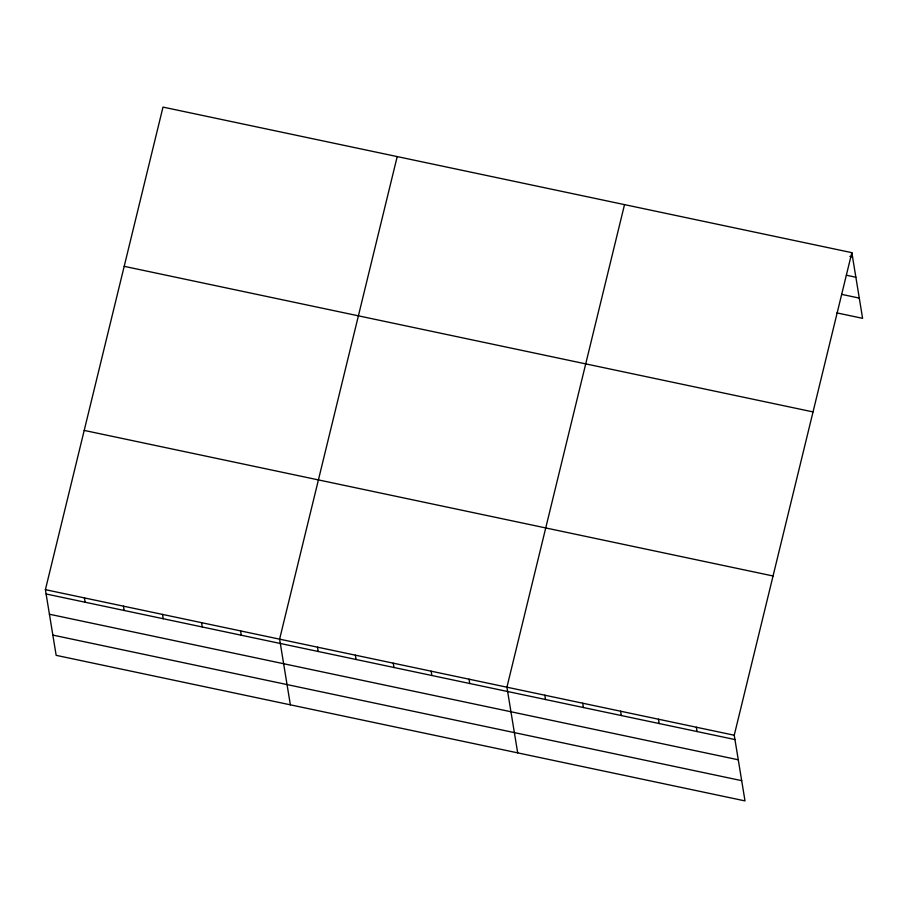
<?xml version="1.0" encoding="UTF-8"?>
<svg xmlns="http://www.w3.org/2000/svg" width="908" height="908" viewBox="0 0 908 908"><rect width="100%" height="100%" fill="white"/><g stroke="black" fill="none" stroke-linecap="round" stroke-linejoin="round"><path stroke-width="1.36" d="M851.84 252.662L734.243 735.23L745.003 800.901L56.16 655.338L45.4 589.667L162.997 107.099L851.84 252.662L862.6 318.333L836.892 312.908M397.205 156.585L279.607 639.153L290.367 704.824M624.522 204.629L506.925 687.197L517.685 752.868M849.843 256.408L852.555 256.987M846.392 275.226L855.869 277.235M841.693 294.374L859.286 298.085M124.192 266.339L813.035 411.914M84.206 430.415L773.06 575.978M45.4 589.667L734.243 735.23M46.104 593.98L734.958 739.555M49.418 614.228L738.272 759.792M52.834 635.089L741.688 780.653M696.357 727.229L697.072 731.542M658.47 719.215L659.185 723.54M620.584 711.214L621.299 715.527M582.698 703.201L583.413 707.525M544.811 695.199L545.526 699.523M469.039 679.184L469.754 683.508M431.152 671.182L431.856 675.495M393.266 663.169L393.97 667.494M355.38 655.167L356.084 659.492M317.494 647.166L318.197 651.479M240.575 630.912L241.278 635.225M201.542 622.661L202.246 626.974M162.509 614.41L163.213 618.734M123.465 606.158L124.18 610.482M84.433 597.907L85.136 602.231"/></g></svg>
